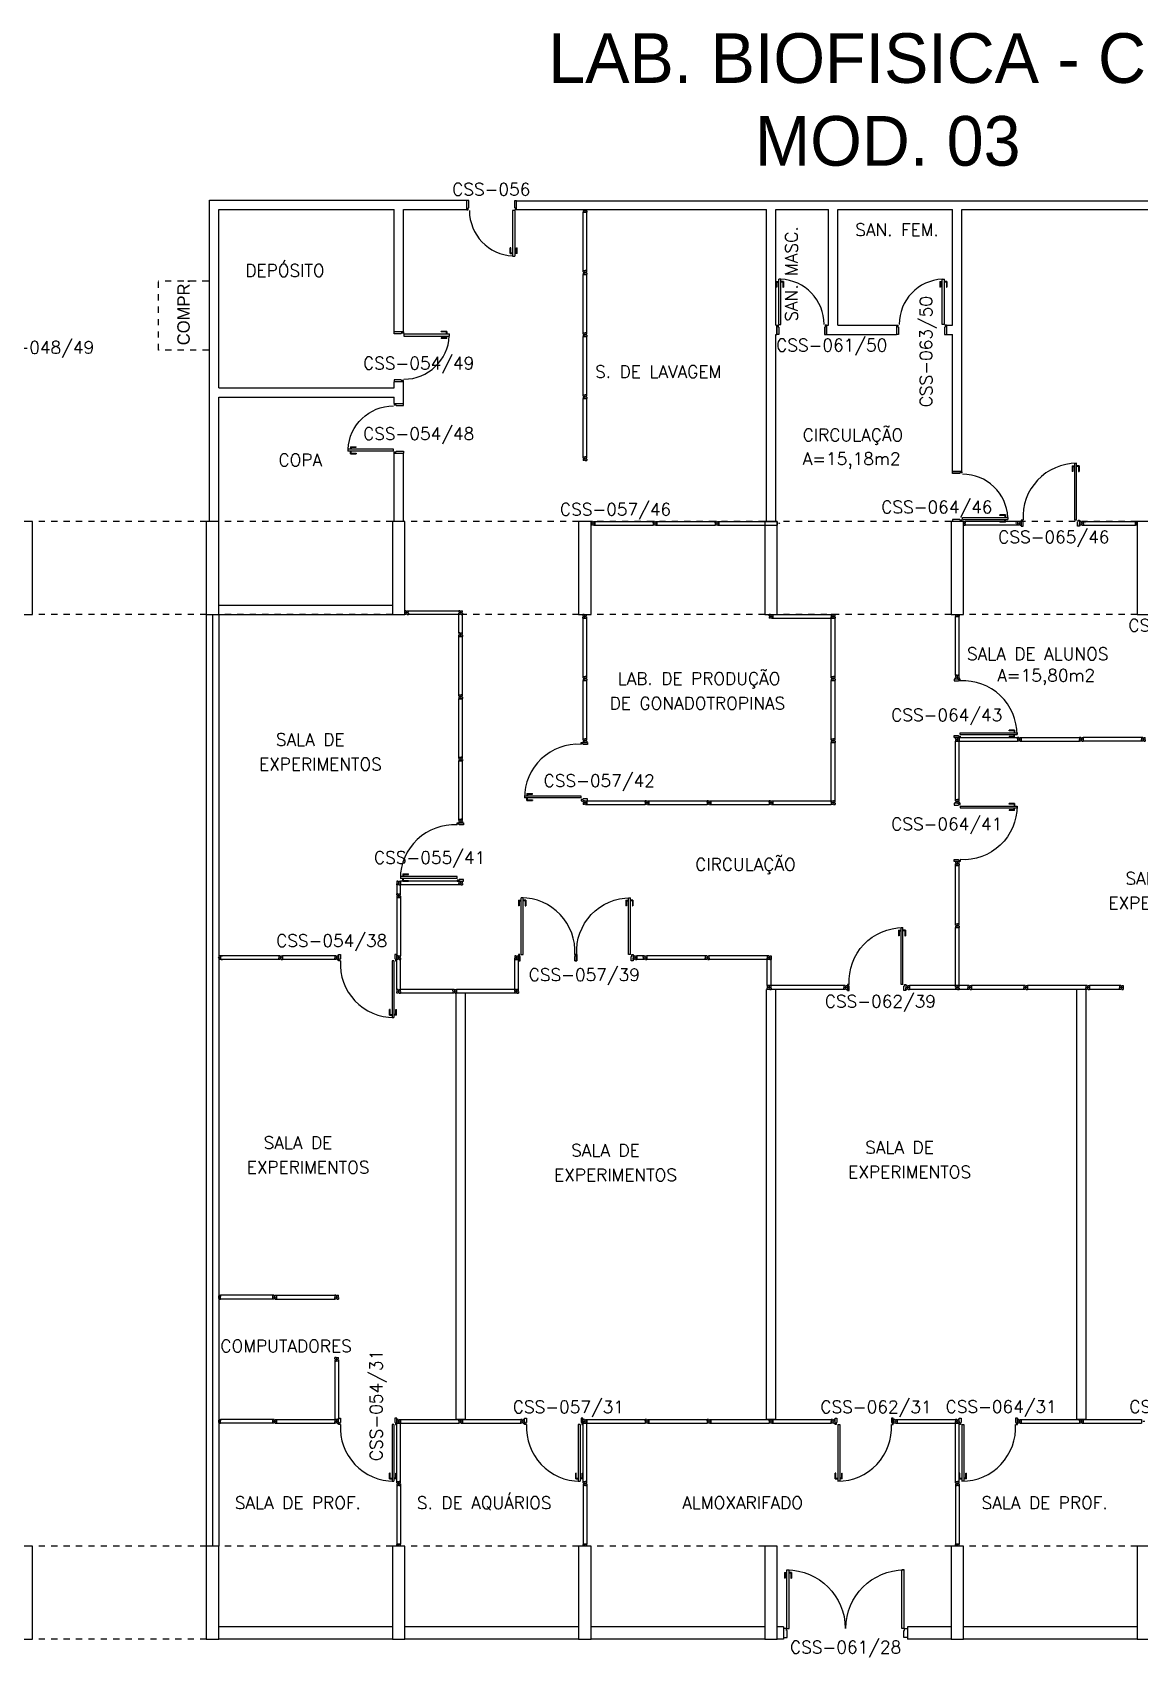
# Model space of a CAD drawing. Extents: x -248 to -11, y 347 to 447.
# Drawn here: x -186.07 to -168.23, y 388.77 to 414.95 of the extents above; entities that cross this region are included whole.
import ezdxf
from ezdxf.enums import TextEntityAlignment as Align

# ---------------------------------------------------------------- set-up
doc = ezdxf.new("R2010")
doc.units = 0
doc.header["$LTSCALE"] = 0.02
doc.header["$MEASUREMENT"] = 0
doc.linetypes.add('HIDDEN2', pattern=[0.1875, 0.125, -0.0625])
doc.layers.get('0').update_dxf_attribs({"linetype": 'CONTINUOUS'})
for name, color, linetype in [('ALV', 2, 'CONTINUOUS'), ('AREA', 2, 'CONTINUOUS'), ('DIV', 2, 'CONTINUOUS'), ('ESQ', 1, 'CONTINUOUS'), ('ESTR', 3, 'CONTINUOUS'), ('PROJ', 1, 'HIDDEN2'), ('TEXTO', 2, 'CONTINUOUS'), ('TEXTO-ENDEREÇO', 2, 'CONTINUOUS'), ('USO', 2, 'CONTINUOUS')]:
    doc.layers.add(name, color=color, linetype=linetype)
doc.styles.add('UNB-100', font='simplex.shx', dxfattribs={"height": 0.2})
doc.styles.add('UNB-100-1', font='simplex.shx', dxfattribs={"height": 0.2})

# ---------------------------------------------------------------- blocks, each defined once
blk = doc.blocks.new('PILAR-SSS')
for points in [[(0.003, -26.452), (0.003, -27.952), (0.203, -27.952), (0.203, -26.452)], [(0.003, -42.962), (0.003, -44.462), (0.203, -44.462), (0.203, -42.962)]]:
    blk.add_lwpolyline(points, close=True)
blk = doc.blocks.new('DIVMT-SSS')
for p, q in [((-0.03, 0.008), (-0.03, 0.03)), ((-0.006, 0.03), (-0.03, 0.03)), ((-0.03, 0.008), (-0.02, 0.008)), ((-0.02, -0.008), (-0.02, 0.008)), ((-0.006, 0.02), (-0.006, 0.03)), ((0.006, 0.02), (-0.006, 0.02)), ((-0.005, 0), (0.005, 0)), ((0.005, 0), (-0.005, 0)), ((0, 0.005), (0, -0.005)), ((0, -0.005), (0, 0.005)), ((0.006, 0.03), (0.03, 0.03)), ((0.006, 0.02), (0.006, 0.03)), ((0.03, 0.008), (0.02, 0.008)), ((0.02, -0.008), (0.02, 0.008)), ((0.03, 0.008), (0.03, 0.03)), ((-0.03, -0.008), (-0.03, -0.03)), ((-0.03, -0.008), (-0.02, -0.008)), ((-0.03, -0.03), (-0.03, -0.97)), ((-0.03, -0.03), (-0.009, -0.03)), ((0.03, -0.03), (-0.03, -0.03)), ((-0.03, -0.03), (-0.006, -0.03)), ((-0.009, -0.03), (-0.027, -0.03)), ((-0.006, -0.02), (-0.006, -0.03)), ((-0.006, -0.02), (0.006, -0.02)), ((-0.006, -0.02), (-0.006, -0.03)), ((0.006, -0.02), (-0.006, -0.02)), ((0.005, -0.03), (-0.005, -0.03)), ((0.006, -0.02), (0.006, -0.03)), ((0.006, -0.02), (0.006, -0.03)), ((0.03, -0.03), (0.006, -0.03)), ((0.03, -0.008), (0.02, -0.008)), ((0.03, -0.008), (0.03, -0.03)), ((0.03, -0.03), (0.03, -0.97)), ((0.03, -0.97), (-0.03, -0.97)), ((-0.006, -0.98), (-0.006, -0.97)), ((-0.006, -0.98), (0.006, -0.98)), ((0.006, -1.001), (-0.006, -1.001)), ((0.005, -0.97), (-0.005, -0.97)), ((0, -0.994), (0, -1.007)), ((0, -1.02), (0, -1.021)), ((0.006, -0.98), (0.006, -0.97))]:
    blk.add_line(p, q)
blk = doc.blocks.new('PDV2E-SSS')
at = {"layer": 'DIV'}
for p, q in [((0.034, 0.925), (0.034, 0.835)), ((0.034, 0.925), (0.074, 0.925)), ((0.044, 0.835), (0.034, 0.835)), ((0.044, 0.915), (0.044, 0.835)), ((0.044, 0.915), (0.074, 0.915)), ((0.076, 0.05), (0.076, 0.965)), ((0.106, 0.965), (0.076, 0.965)), ((0.106, 0.05), (0.106, 0.965)), ((0.148, 0.925), (0.108, 0.925)), ((0.138, 0.915), (0.108, 0.915)), ((0.138, 0.915), (0.138, 0.835)), ((0.138, 0.835), (0.148, 0.835)), ((0.148, 0.925), (0.148, 0.835)), ((0.031, 0.05), (0.031, -0.05)), ((0.051, 0.05), (0.031, 0.05)), ((0.051, 0.02), (0.051, 0.05)), ((0.051, 0.02), (0.061, 0.02)), ((0.061, -0.05), (0.061, 0.02)), ((0.076, 0.05), (0.106, 0.05)), ((0.95, 0.02), (0.94, 0.02)), ((0.94, -0.05), (0.94, 0.02)), ((0.95, 0.02), (0.95, 0.05)), ((0.95, 0.05), (0.97, 0.05)), ((0.97, 0.05), (0.97, 0.035)), ((0.97, 0.035), (0.97, -0.035)), ((0.031, -0.05), (0.061, -0.05)), ((0.97, -0.05), (0.94, -0.05)), ((0.97, -0.035), (0.97, -0.05))]:
    blk.add_line(p, q, dxfattribs=at)
at = {"layer": 'DIV', "color": 1}
blk.add_arc((0.076, 0.1), 0.865, 356.6786, 90, dxfattribs=at)
blk = doc.blocks.new('MTT-SSS')
for p, q in [((-0.008, 0.03), (-0.03, 0.03)), ((-0.03, 0.03), (-0.03, 0.006)), ((-0.0185, 0.006), (-0.03, 0.006)), ((-0.0185, -0.006), (-0.0185, 0.006)), ((-0.008, 0.03), (-0.008, 0.02)), ((-0.008, 0.02), (0.008, 0.02)), ((-0.0051, 0), (0.0051, 0)), ((0, -0.0051), (0, 0.0051)), ((0.008, 0.03), (0.03, 0.03)), ((0.008, 0.03), (0.008, 0.02)), ((0.0205, -0.006), (0.0205, 0.006)), ((0.0205, 0.006), (0.03, 0.006)), ((0.03, 0.006), (0.03, 0.03)), ((-0.03, -0.03), (-0.03, -0.006)), ((-0.0185, -0.006), (-0.03, -0.006)), ((-0.008, -0.03), (-0.03, -0.03)), ((-0.008, -0.02), (0.008, -0.02)), ((-0.008, -0.03), (-0.008, -0.02)), ((0.008, -0.03), (0.008, -0.02)), ((0.008, -0.03), (0.03, -0.03)), ((0.0205, -0.006), (0.03, -0.006)), ((0.03, -0.006), (0.03, -0.03))]:
    blk.add_line(p, q)
blk = doc.blocks.new('MTINI-SSS')
for p, q in [((-0.03, 0.008), (-0.03, 0.028)), ((-0.03, 0.028), (-0.008, 0.028)), ((-0.03, 0.008), (-0.02, 0.008)), ((-0.02, 0), (-0.02, 0.008)), ((-0.001, 0), (-0.02, 0)), ((-0.008, 0.019), (-0.008, 0.028)), ((0.008, 0.019), (-0.008, 0.019)), ((0.005, 0), (-0.005, 0)), ((0.02, 0), (-0.001, 0)), ((0, -0.005), (0, 0.005)), ((0.008, 0.019), (0.008, 0.028)), ((0.03, 0.028), (0.008, 0.028)), ((0.03, 0.008), (0.02, 0.008)), ((0.02, 0), (0.02, 0.008)), ((0.03, 0.008), (0.03, 0.028))]:
    blk.add_line(p, q)
blk = doc.blocks.new('DIVINI-SSS')
for p, q in [((-0.02, 0), (-0.02, -0.008)), ((-0.02, 0), (0.001, 0)), ((-0.005, 0), (0.005, 0)), ((0, 0.005), (0, -0.005)), ((0.001, 0), (0.02, 0)), ((-0.03, -0.008), (-0.02, -0.008)), ((-0.03, -0.008), (-0.03, -0.028)), ((-0.03, -0.028), (-0.008, -0.028)), ((-0.03, -0.03), (0.03, -0.03)), ((-0.03, -0.975), (-0.03, -0.03)), ((-0.009, -0.03), (-0.027, -0.03)), ((-0.008, -0.019), (0.008, -0.019)), ((-0.008, -0.019), (-0.008, -0.028)), ((-0.006, -0.021), (-0.006, -0.03)), ((0.006, -0.021), (-0.006, -0.021)), ((-0.006, -0.023), (-0.006, -0.027)), ((-0.004, -0.021), (0.004, -0.021)), ((0.006, -0.021), (0.006, -0.03)), ((0.006, -0.023), (0.006, -0.027)), ((0.008, -0.019), (0.008, -0.028)), ((0.03, -0.028), (0.008, -0.028)), ((0.009, -0.03), (0.027, -0.03)), ((0.02, 0), (0.02, -0.008)), ((0.03, -0.008), (0.02, -0.008)), ((0.03, -0.008), (0.03, -0.028)), ((0.03, -0.975), (0.03, -0.03)), ((-0.03, -0.975), (0.03, -0.975)), ((-0.009, -0.975), (-0.027, -0.975)), ((-0.006, -0.985), (-0.006, -0.975)), ((0.006, -0.985), (-0.006, -0.985)), ((0.006, -1.01), (-0.006, -1.01)), ((0, -0.985), (0, -0.988)), ((0, -1.003), (0, -1.018)), ((0.006, -0.985), (0.006, -0.975)), ((0.03, -0.975), (0.009, -0.975)), ((0.009, -0.975), (0.027, -0.975))]:
    blk.add_line(p, q)
blk = doc.blocks.new('PTDP-SSS')
for p, q in [((0.055, 1.015), (0.09, 1.015)), ((0.055, 0.075), (0.055, 1.015)), ((0.09, 0.075), (0.09, 1.015)), ((1.91, 0.075), (1.91, 1.015)), ((1.945, 1.015), (1.91, 1.015)), ((1.945, 0.075), (1.945, 1.015)), ((0.05, 0.075), (0, 0.075)), ((0, 0.075), (0, -0.075)), ((0.05, 0.04), (0.05, 0.075)), ((0.06, 0.04), (0.05, 0.04)), ((0.055, 0.075), (0.09, 0.075)), ((0.06, -0.075), (0.06, 0.04)), ((1.945, 0.075), (1.91, 0.075)), ((1.94, -0.075), (1.94, 0.04)), ((1.94, 0.04), (1.95, 0.04)), ((1.95, 0.04), (1.95, 0.075)), ((1.95, 0.075), (2, 0.075)), ((2, 0.075), (2, -0.075)), ((0, -0.075), (0.06, -0.075)), ((2, -0.075), (1.94, -0.075))]:
    blk.add_line(p, q)
for centre, start, end in [((0.055, 0.075), 0, 90), ((1.945, 0.075), 90, 180)]:
    blk.add_arc(centre, 0.94, start, end)
blk = doc.blocks.new('PDV2D-SSS')
for p, q in [((-0.148, 0.925), (-0.108, 0.925)), ((-0.148, 0.925), (-0.148, 0.835)), ((-0.138, 0.835), (-0.148, 0.835)), ((-0.138, 0.915), (-0.108, 0.915)), ((-0.138, 0.915), (-0.138, 0.835)), ((-0.106, 0.965), (-0.076, 0.965)), ((-0.106, 0.05), (-0.106, 0.965)), ((-0.076, 0.05), (-0.076, 0.965)), ((-0.034, 0.925), (-0.074, 0.925)), ((-0.044, 0.915), (-0.074, 0.915)), ((-0.044, 0.915), (-0.044, 0.835)), ((-0.044, 0.835), (-0.034, 0.835)), ((-0.034, 0.925), (-0.034, 0.835)), ((-0.95, 0.05), (-0.97, 0.05)), ((-0.97, 0.05), (-0.97, 0.035)), ((-0.97, 0.035), (-0.97, -0.035)), ((-0.95, 0.02), (-0.95, 0.05)), ((-0.95, 0.02), (-0.94, 0.02)), ((-0.94, -0.05), (-0.94, 0.02)), ((-0.076, 0.05), (-0.106, 0.05)), ((-0.051, 0.02), (-0.061, 0.02)), ((-0.061, -0.05), (-0.061, 0.02)), ((-0.051, 0.05), (-0.031, 0.05)), ((-0.051, 0.02), (-0.051, 0.05)), ((-0.031, 0.05), (-0.031, -0.05)), ((-0.97, -0.035), (-0.97, -0.05)), ((-0.97, -0.05), (-0.94, -0.05)), ((-0.031, -0.05), (-0.061, -0.05))]:
    blk.add_line(p, q)
at = {"color": 1}
blk.add_arc((-0.076, 0.1), 0.865, 90, 183.3214, dxfattribs=at)
blk = doc.blocks.new('DIV-SSS')
for p, q in [((-0.005, 0), (0.005, 0)), ((0, 0.005), (0, -0.005)), ((-0.03, -0.03), (-0.03, -0.97)), ((0.03, -0.03), (-0.03, -0.03)), ((-0.03, -0.03), (-0.009, -0.03)), ((-0.009, -0.03), (-0.027, -0.03)), ((-0.006, -0.02), (0.006, -0.02)), ((-0.006, -0.02), (-0.006, -0.03)), ((-0.005, -0.022), (0.005, -0.022)), ((-0.005, -0.022), (-0.005, -0.029)), ((0.005, -0.029), (-0.005, -0.029)), ((0.005, -0.03), (-0.005, -0.03)), ((0.005, -0.022), (0.005, -0.029)), ((0.006, -0.02), (0.006, -0.03)), ((0.03, -0.03), (0.03, -0.97)), ((0.03, -0.97), (-0.03, -0.97)), ((0.007, -0.999), (-0.007, -0.999)), ((-0.006, -0.98), (-0.006, -0.97)), ((-0.006, -0.98), (0.006, -0.98)), ((0.005, -0.97), (-0.005, -0.97)), ((0, -0.991), (0, -1.006)), ((0.006, -0.98), (0.006, -0.97))]:
    blk.add_line(p, q)
blk = doc.blocks.new('PE80-SSS')
for p, q in [((0.075, 0), (-0.075, 0)), ((-0.075, -0.03), (-0.075, 0)), ((0.075, 0), (0.075, -0.02)), ((0.777, 0.01), (0.687, 0.01)), ((0.687, 0), (0.687, 0.01)), ((0.777, 0.01), (0.777, -0.03)), ((0.04, -0.03), (-0.075, -0.03)), ((0.075, -0.02), (0.04, -0.02)), ((0.04, -0.03), (0.04, -0.02)), ((0.085, -0.03), (0.817, -0.03)), ((0.085, -0.03), (0.085, -0.065)), ((0.085, -0.065), (0.817, -0.065)), ((0.767, 0), (0.687, 0)), ((0.767, -0.095), (0.687, -0.095)), ((0.687, -0.095), (0.687, -0.105)), ((0.777, -0.105), (0.687, -0.105)), ((0.767, 0), (0.767, -0.03)), ((0.767, -0.095), (0.767, -0.065)), ((0.777, -0.105), (0.777, -0.065)), ((0.817, -0.065), (0.817, -0.03)), ((0.04, -0.771), (-0.075, -0.771)), ((-0.075, -0.771), (-0.075, -0.801)), ((0.04, -0.771), (0.04, -0.781)), ((0.075, -0.781), (0.04, -0.781)), ((0.075, -0.801), (0.075, -0.781)), ((0.075, -0.801), (-0.075, -0.801)), ((0.075, -0.802), (-0.075, -0.802))]:
    blk.add_line(p, q)
blk.add_arc((0.085, -0.03), 0.731, 270, 357.3429)
blk = doc.blocks.new('PD80-SSS')
at = {"color": 1}
for p, q in [((-0.777, 0.01), (-0.777, -0.03)), ((-0.777, 0.01), (-0.687, 0.01)), ((-0.687, 0), (-0.687, 0.01)), ((-0.777, -0.105), (-0.777, -0.065)), ((-0.777, -0.105), (-0.687, -0.105)), ((-0.767, 0), (-0.767, -0.03)), ((-0.767, 0), (-0.687, 0)), ((-0.767, -0.095), (-0.767, -0.065)), ((-0.767, -0.095), (-0.687, -0.095)), ((-0.687, -0.095), (-0.687, -0.105))]:
    blk.add_line(p, q, dxfattribs=at)
at = {"color": 2}
for p, q in [((-0.075, 0), (0.075, 0)), ((0.075, -0.03), (0.075, 0)), ((-0.817, -0.065), (-0.817, -0.03)), ((-0.085, -0.03), (-0.817, -0.03)), ((-0.085, -0.065), (-0.817, -0.065)), ((-0.085, -0.03), (-0.085, -0.065)), ((-0.075, 0), (-0.075, -0.02)), ((-0.075, -0.02), (-0.04, -0.02)), ((-0.04, -0.03), (-0.04, -0.02)), ((-0.04, -0.03), (0.075, -0.03)), ((-0.075, -0.781), (-0.04, -0.781)), ((-0.075, -0.801), (-0.075, -0.781)), ((-0.04, -0.771), (0.075, -0.771)), ((-0.04, -0.771), (-0.04, -0.781)), ((0.075, -0.771), (0.075, -0.801)), ((-0.075, -0.801), (0.075, -0.801)), ((-0.075, -0.802), (0.075, -0.802))]:
    blk.add_line(p, q, dxfattribs=at)
at = {"color": 1}
blk.add_arc((-0.085, -0.03), 0.731, 182.6571, 270, dxfattribs=at)
blk = doc.blocks.new('MTT')
for p, q in [((-0.008, 0.03), (-0.03, 0.03)), ((-0.03, 0.03), (-0.03, 0.006)), ((-0.0185, 0.006), (-0.03, 0.006)), ((-0.0185, -0.006), (-0.0185, 0.006)), ((-0.008, 0.03), (-0.008, 0.02)), ((-0.008, 0.02), (0.008, 0.02)), ((-0.0051, 0), (0.0051, 0)), ((0, -0.0051), (0, 0.0051)), ((0.008, 0.03), (0.03, 0.03)), ((0.008, 0.03), (0.008, 0.02)), ((0.0205, -0.006), (0.0205, 0.006)), ((0.0205, 0.006), (0.03, 0.006)), ((0.03, 0.006), (0.03, 0.03)), ((-0.03, -0.03), (-0.03, -0.006)), ((-0.0185, -0.006), (-0.03, -0.006)), ((-0.008, -0.03), (-0.03, -0.03)), ((-0.008, -0.02), (0.008, -0.02)), ((-0.008, -0.03), (-0.008, -0.02)), ((0.008, -0.03), (0.008, -0.02)), ((0.008, -0.03), (0.03, -0.03)), ((0.0205, -0.006), (0.03, -0.006)), ((0.03, -0.006), (0.03, -0.03))]:
    blk.add_line(p, q)

msp = doc.modelspace()

# ---------------------------------------------------------------- linework, layer by layer
at = {"layer": 'ALV'}
for p, q in [((-183.216, 407.077), (-183.216, 412.251)), ((-183.216, 412.251), (-179.066, 412.251)), ((-179.066, 412.101), (-179.066, 412.251)), ((-178.265, 412.24), (-163.168, 412.24)), ((-178.265, 412.101), (-178.265, 412.24)), ((-183.066, 409.227), (-183.066, 412.101)), ((-183.066, 412.101), (-180.241, 412.101)), ((-180.241, 410.129), (-180.241, 412.102)), ((-180.091, 410.129), (-180.091, 412.102)), ((-180.091, 412.101), (-179.066, 412.101)), ((-178.265, 412.101), (-174.241, 412.101)), ((-174.241, 407.077), (-174.241, 412.101)), ((-174.091, 412.101), (-173.241, 412.101)), ((-174.091, 410.24), (-174.091, 412.101)), ((-173.241, 410.24), (-173.241, 412.101)), ((-173.091, 412.101), (-171.241, 412.101)), ((-173.091, 410.24), (-173.091, 412.101)), ((-171.241, 410.24), (-171.241, 412.101)), ((-171.091, 412.101), (-163.168, 412.101)), ((-171.091, 407.883), (-171.091, 412.101)), ((-180.091, 410.129), (-180.241, 410.129)), ((-174.091, 410.24), (-174.073, 410.24)), ((-174.091, 407.077), (-174.091, 410.09)), ((-174.091, 410.09), (-174.073, 410.09)), ((-174.073, 410.09), (-174.073, 410.24)), ((-173.272, 410.24), (-173.241, 410.24)), ((-173.272, 410.09), (-173.272, 410.24)), ((-173.272, 410.09), (-172.143, 410.09)), ((-173.091, 410.24), (-172.143, 410.24)), ((-172.143, 410.24), (-172.143, 410.09)), ((-171.341, 410.24), (-171.241, 410.24)), ((-171.341, 410.24), (-171.341, 410.09)), ((-171.341, 410.09), (-171.241, 410.09)), ((-171.241, 407.883), (-171.241, 410.09)), ((-183.066, 409.227), (-180.241, 409.227)), ((-180.091, 409.327), (-180.241, 409.327)), ((-180.241, 409.227), (-180.241, 409.327)), ((-180.091, 408.977), (-180.091, 409.327)), ((-183.066, 409.077), (-180.241, 409.077)), ((-183.066, 407.077), (-183.066, 409.077)), ((-180.241, 408.977), (-180.241, 409.077)), ((-180.241, 408.977), (-180.091, 408.977)), ((-180.241, 407.077), (-180.241, 408.176)), ((-180.241, 408.176), (-180.091, 408.176)), ((-180.091, 407.077), (-180.091, 408.176)), ((-183.066, 405.727), (-180.266, 405.727)), ((-183.066, 405.577), (-180.266, 405.577)), ((-174.421, 400.017), (-174.571, 400.017)), ((-179.241, 392.608), (-179.241, 399.477)), ((-179.091, 392.608), (-179.091, 399.477)), ((-174.241, 392.608), (-174.241, 399.537)), ((-174.091, 392.608), (-174.091, 399.537)), ((-169.241, 392.608), (-169.241, 399.537)), ((-169.091, 392.608), (-169.091, 399.537)), ((-179.091, 392.608), (-179.241, 392.608)), ((-174.091, 392.608), (-174.241, 392.608)), ((-169.091, 392.608), (-169.241, 392.608)), ((-180.266, 389.267), (-183.066, 389.267)), ((-180.266, 389.067), (-183.066, 389.067)), ((-177.266, 389.267), (-180.066, 389.267)), ((-177.266, 389.067), (-180.066, 389.067)), ((-174.266, 389.267), (-177.066, 389.267)), ((-174.266, 389.067), (-177.066, 389.067)), ((-173.966, 389.267), (-174.066, 389.267)), ((-173.966, 389.067), (-174.066, 389.067)), ((-173.966, 389.267), (-173.966, 389.067)), ((-171.966, 389.267), (-171.966, 389.067)), ((-171.266, 389.267), (-171.966, 389.267)), ((-171.266, 389.067), (-171.966, 389.067)), ((-168.266, 389.267), (-171.066, 389.267)), ((-168.266, 389.067), (-171.066, 389.067))]:
    msp.add_line(p, q, dxfattribs=at)
at = {"layer": 'DIV'}
for p, q in [((-174.841, 407.078), (-174.296, 407.077)), ((-171.072, 407.047), (-171.061, 407.047)), ((-171.066, 407.048), (-171.066, 407.067)), ((-171.066, 407.067), (-171.058, 407.067)), ((-171.066, 407.042), (-171.066, 407.053)), ((-171.066, 407.027), (-171.066, 407.048)), ((-171.066, 407.027), (-171.058, 407.027)), ((-171.058, 407.077), (-171.038, 407.077)), ((-171.058, 407.077), (-171.058, 407.067)), ((-171.058, 407.017), (-171.058, 407.027)), ((-171.058, 407.017), (-171.038, 407.017)), ((-171.048, 407.055), (-171.038, 407.055)), ((-171.048, 407.039), (-171.048, 407.055)), ((-171.048, 407.039), (-171.038, 407.039)), ((-171.046, 407.053), (-171.036, 407.053)), ((-171.046, 407.053), (-171.046, 407.041)), ((-171.046, 407.043), (-171.046, 407.051)), ((-171.046, 407.041), (-171.036, 407.041)), ((-171.044, 407.053), (-171.039, 407.053)), ((-171.044, 407.041), (-171.039, 407.041)), ((-171.038, 407.077), (-171.038, 407.055)), ((-171.038, 407.017), (-171.038, 407.039)), ((-170.201, 407.078), (-171.036, 407.077)), ((-171.036, 407.017), (-171.036, 407.077)), ((-171.036, 407.056), (-171.036, 407.074)), ((-171.036, 407.038), (-171.036, 407.02)), ((-170.201, 407.018), (-171.036, 407.017)), ((-170.226, 407.052), (-170.223, 407.052)), ((-170.201, 407.078), (-170.201, 407.057)), ((-170.201, 407.018), (-170.201, 407.078)), ((-170.201, 407.057), (-170.201, 407.075)), ((-170.192, 407.054), (-170.201, 407.054)), ((-170.192, 407.042), (-170.201, 407.042)), ((-170.201, 407.039), (-170.201, 407.021)), ((-170.174, 407.078), (-170.196, 407.078)), ((-170.196, 407.054), (-170.196, 407.078)), ((-170.187, 407.054), (-170.196, 407.054)), ((-170.187, 407.042), (-170.196, 407.042)), ((-170.196, 407.042), (-170.196, 407.018)), ((-170.174, 407.018), (-170.196, 407.018)), ((-170.192, 407.054), (-170.192, 407.042)), ((-170.192, 407.048), (-170.189, 407.048)), ((-170.187, 407.054), (-170.187, 407.042)), ((-170.174, 407.078), (-170.174, 407.068)), ((-170.158, 407.068), (-170.174, 407.068)), ((-170.174, 407.048), (-170.159, 407.048)), ((-170.158, 407.028), (-170.174, 407.028)), ((-170.174, 407.018), (-170.174, 407.028)), ((-170.161, 407.048), (-170.172, 407.048)), ((-170.172, 407.048), (-170.161, 407.048)), ((-170.166, 407.054), (-170.166, 407.042)), ((-170.166, 407.053), (-170.166, 407.043)), ((-170.166, 407.043), (-170.166, 407.053)), ((-170.158, 407.078), (-170.158, 407.068)), ((-170.158, 407.078), (-170.136, 407.078)), ((-170.158, 407.018), (-170.158, 407.028)), ((-170.158, 407.018), (-170.136, 407.018)), ((-170.146, 407.054), (-170.146, 407.042)), ((-170.146, 407.054), (-170.136, 407.054)), ((-170.146, 407.042), (-170.146, 407.054)), ((-170.146, 407.054), (-170.136, 407.054)), ((-170.146, 407.042), (-170.136, 407.042)), ((-170.146, 407.042), (-170.136, 407.042)), ((-170.136, 407.078), (-170.136, 407.054)), ((-170.136, 407.078), (-170.136, 407.018)), ((-170.136, 407.053), (-170.136, 407.043)), ((-170.136, 407.018), (-170.136, 407.042)), ((-170.136, 407.039), (-170.136, 407.021)), ((-170.136, 407.018), (-170.136, 407.039)), ((-169.147, 407.048), (-169.146, 407.048)), ((-169.141, 407.048), (-169.144, 407.048)), ((-169.141, 407.054), (-169.131, 407.054)), ((-169.141, 407.054), (-169.141, 407.042)), ((-169.141, 407.042), (-169.131, 407.042)), ((-169.131, 407.018), (-169.131, 407.078)), ((-169.131, 407.078), (-168.296, 407.077)), ((-169.131, 407.078), (-169.131, 407.057)), ((-169.131, 407.057), (-169.131, 407.075)), ((-169.131, 407.039), (-169.131, 407.021)), ((-169.131, 407.018), (-168.296, 407.017)), ((-169.107, 407.052), (-169.11, 407.052)), ((-168.296, 407.017), (-168.296, 407.077)), ((-168.296, 407.056), (-168.296, 407.074)), ((-168.287, 407.053), (-168.296, 407.053)), ((-168.287, 407.041), (-168.296, 407.041)), ((-168.296, 407.038), (-168.296, 407.02)), ((-168.294, 407.077), (-168.294, 407.055)), ((-168.274, 407.077), (-168.294, 407.077)), ((-168.285, 407.055), (-168.294, 407.055)), ((-168.294, 407.017), (-168.294, 407.039)), ((-168.285, 407.039), (-168.294, 407.039)), ((-168.274, 407.017), (-168.294, 407.017)), ((-168.289, 407.053), (-168.293, 407.053)), ((-168.289, 407.041), (-168.293, 407.041)), ((-168.287, 407.053), (-168.287, 407.041)), ((-168.287, 407.043), (-168.287, 407.051)), ((-168.285, 407.039), (-168.285, 407.055)), ((-168.274, 407.077), (-168.274, 407.067)), ((-168.266, 407.067), (-168.274, 407.067)), ((-168.266, 407.027), (-168.274, 407.027)), ((-168.274, 407.017), (-168.274, 407.027)), ((-168.261, 407.047), (-168.272, 407.047)), ((-168.266, 407.048), (-168.266, 407.067)), ((-168.266, 407.042), (-168.266, 407.053)), ((-168.266, 407.027), (-168.266, 407.048)), ((-180.006, 405.637), (-179.196, 405.637)), ((-179.196, 405.577), (-180.006, 405.577)), ((-179.196, 405.281), (-179.196, 405.577)), ((-179.136, 405.281), (-179.136, 405.577)), ((-180.197, 401.219), (-180.196, 401.078)), ((-180.136, 401.078), (-180.136, 401.219)), ((-183.044, 400.077), (-183.066, 400.077)), ((-183.066, 400.077), (-183.066, 400.017)), ((-183.044, 400.077), (-183.044, 400.067)), ((-183.036, 400.067), (-183.044, 400.067)), ((-183.028, 400.077), (-183.006, 400.077)), ((-182.037, 400.077), (-182.037, 400.017)), ((-181.197, 400.077), (-182.037, 400.077)), ((-181.197, 400.077), (-181.197, 400.017)), ((-181.137, 400.077), (-181.137, 400.017)), ((-178.296, 400.077), (-178.296, 400.053)), ((-178.274, 400.077), (-178.296, 400.077)), ((-178.296, 400.077), (-178.296, 400.017)), ((-178.274, 400.077), (-178.274, 400.067)), ((-178.274, 400.067), (-178.258, 400.067)), ((-178.266, 400.067), (-178.266, 400.068)), ((-178.258, 400.077), (-178.258, 400.067)), ((-178.258, 400.077), (-178.236, 400.077)), ((-178.237, 400.077), (-178.237, 400.017)), ((-178.236, 400.053), (-178.236, 400.077)), ((-176.388, 400.077), (-176.388, 400.017)), ((-176.328, 400.077), (-176.328, 400.017)), ((-176.328, 400.077), (-176.328, 400.017)), ((-176.225, 400.077), (-176.328, 400.077)), ((-174.166, 400.077), (-174.166, 400.017)), ((-183.044, 400.017), (-183.066, 400.017)), ((-183.044, 400.017), (-183.044, 400.027)), ((-183.036, 400.027), (-183.044, 400.027)), ((-183.028, 400.017), (-183.006, 400.017)), ((-181.197, 400.017), (-182.037, 400.017)), ((-180.196, 399.537), (-180.196, 400.017)), ((-180.136, 399.537), (-180.136, 400.017)), ((-178.287, 400.053), (-178.296, 400.053)), ((-178.287, 400.053), (-178.296, 400.053)), ((-178.296, 400.052), (-178.296, 400.042)), ((-178.287, 400.041), (-178.296, 400.041)), ((-178.296, 400.017), (-178.296, 400.041)), ((-178.287, 400.041), (-178.296, 400.041)), ((-178.296, 400.038), (-178.296, 400.02)), ((-178.296, 400.017), (-178.296, 400.038)), ((-178.296, 399.537), (-178.296, 400.017)), ((-178.296, 400.017), (-178.236, 400.017)), ((-178.274, 400.017), (-178.296, 400.017)), ((-178.287, 400.053), (-178.287, 400.041)), ((-178.287, 400.041), (-178.287, 400.053)), ((-178.274, 400.017), (-178.274, 400.027)), ((-178.274, 400.027), (-178.258, 400.027)), ((-178.273, 400.048), (-178.26, 400.048)), ((-178.258, 400.047), (-178.273, 400.047)), ((-178.272, 400.027), (-178.272, 400.017)), ((-178.26, 400.027), (-178.272, 400.027)), ((-178.271, 400.047), (-178.261, 400.047)), ((-178.261, 400.047), (-178.271, 400.047)), ((-178.271, 400.017), (-178.261, 400.017)), ((-178.266, 400.041), (-178.266, 400.055)), ((-178.266, 400.055), (-178.266, 400.041)), ((-178.266, 400.053), (-178.266, 400.042)), ((-178.266, 400.042), (-178.266, 400.053)), ((-178.26, 400.027), (-178.26, 400.017)), ((-178.258, 400.017), (-178.258, 400.027)), ((-178.258, 400.017), (-178.236, 400.017)), ((-178.246, 400.053), (-178.246, 400.041)), ((-178.246, 400.053), (-178.236, 400.053)), ((-178.246, 400.041), (-178.246, 400.053)), ((-178.246, 400.053), (-178.237, 400.053)), ((-178.246, 400.041), (-178.236, 400.041)), ((-178.246, 400.041), (-178.237, 400.041)), ((-178.237, 400.052), (-178.237, 400.042)), ((-178.236, 400.041), (-178.236, 400.017)), ((-178.236, 399.537), (-178.236, 400.017)), ((-176.378, 400.053), (-176.388, 400.053)), ((-176.378, 400.041), (-176.388, 400.041)), ((-176.388, 400.017), (-176.388, 400.038)), ((-176.388, 400.038), (-176.388, 400.02)), ((-176.377, 400.047), (-176.379, 400.047)), ((-176.351, 400.047), (-176.365, 400.047)), ((-176.353, 400.047), (-176.363, 400.047)), ((-176.358, 400.054), (-176.358, 400.041)), ((-176.358, 400.042), (-176.358, 400.053)), ((-176.337, 400.041), (-176.337, 400.053)), ((-176.337, 400.053), (-176.328, 400.053)), ((-176.337, 400.041), (-176.328, 400.041)), ((-176.328, 400.052), (-176.328, 400.042)), ((-176.225, 400.017), (-176.328, 400.017)), ((-174.226, 399.597), (-174.226, 400.018)), ((-174.166, 400.018), (-174.226, 400.018)), ((-174.189, 400.047), (-174.202, 400.047)), ((-174.202, 400.028), (-174.202, 400.018)), ((-174.202, 400.028), (-174.19, 400.028)), ((-174.191, 400.018), (-174.201, 400.018)), ((-174.196, 400.039), (-174.196, 400.054)), ((-174.19, 400.028), (-174.19, 400.018)), ((-174.175, 400.053), (-174.166, 400.053)), ((-174.175, 400.041), (-174.175, 400.053)), ((-174.175, 400.041), (-174.166, 400.041)), ((-174.166, 400.052), (-174.166, 400.042)), ((-174.166, 399.597), (-174.166, 400.018)), ((-174.166, 399.597), (-174.226, 399.597)), ((-174.226, 399.597), (-174.205, 399.597)), ((-174.205, 399.597), (-174.223, 399.597)), ((-172.995, 399.597), (-174.166, 399.597)), ((-172.995, 399.597), (-172.995, 399.573)), ((-172.973, 399.597), (-172.995, 399.597)), ((-172.995, 399.597), (-172.995, 399.537)), ((-172.986, 399.573), (-172.995, 399.573)), ((-172.986, 399.573), (-172.995, 399.573)), ((-172.995, 399.572), (-172.995, 399.562)), ((-172.986, 399.561), (-172.995, 399.561)), ((-172.995, 399.537), (-172.995, 399.561)), ((-172.986, 399.561), (-172.995, 399.561)), ((-172.995, 399.558), (-172.995, 399.54)), ((-172.995, 399.537), (-172.995, 399.558)), ((-172.986, 399.573), (-172.986, 399.561)), ((-172.986, 399.561), (-172.986, 399.573)), ((-172.973, 399.597), (-172.973, 399.587)), ((-172.973, 399.587), (-172.957, 399.587)), ((-172.973, 399.537), (-172.973, 399.547)), ((-172.973, 399.547), (-172.957, 399.547)), ((-172.97, 399.567), (-172.96, 399.567)), ((-172.96, 399.567), (-172.97, 399.567)), ((-172.965, 399.572), (-172.965, 399.562)), ((-172.965, 399.562), (-172.965, 399.572)), ((-172.957, 399.597), (-172.957, 399.587)), ((-172.957, 399.597), (-172.935, 399.597)), ((-172.957, 399.537), (-172.957, 399.547)), ((-172.945, 399.573), (-172.945, 399.561)), ((-172.945, 399.573), (-172.935, 399.573)), ((-172.945, 399.561), (-172.935, 399.561)), ((-172.935, 399.573), (-172.935, 399.597)), ((-172.935, 399.561), (-172.935, 399.537)), ((-170.095, 399.597), (-170.936, 399.597)), ((-170.936, 399.597), (-170.936, 399.537)), ((-170.095, 399.597), (-170.095, 399.573)), ((-170.073, 399.597), (-170.095, 399.597)), ((-170.095, 399.597), (-170.095, 399.537)), ((-170.086, 399.573), (-170.095, 399.573)), ((-170.086, 399.573), (-170.095, 399.573)), ((-170.095, 399.572), (-170.095, 399.562)), ((-170.086, 399.561), (-170.095, 399.561)), ((-170.095, 399.537), (-170.095, 399.561)), ((-170.086, 399.561), (-170.095, 399.561)), ((-170.095, 399.558), (-170.095, 399.54)), ((-170.095, 399.537), (-170.095, 399.558)), ((-170.086, 399.573), (-170.086, 399.561)), ((-170.086, 399.561), (-170.086, 399.573)), ((-170.073, 399.597), (-170.073, 399.587)), ((-170.073, 399.587), (-170.057, 399.587)), ((-170.073, 399.537), (-170.073, 399.547)), ((-170.073, 399.547), (-170.057, 399.547)), ((-170.071, 399.567), (-170.06, 399.567)), ((-170.06, 399.567), (-170.071, 399.567)), ((-170.065, 399.572), (-170.065, 399.562)), ((-170.065, 399.562), (-170.065, 399.572)), ((-170.057, 399.597), (-170.057, 399.587)), ((-170.057, 399.597), (-170.035, 399.597)), ((-170.057, 399.537), (-170.057, 399.547)), ((-170.045, 399.573), (-170.045, 399.561)), ((-170.045, 399.573), (-170.035, 399.573)), ((-170.045, 399.561), (-170.035, 399.561)), ((-170.035, 399.573), (-170.035, 399.597)), ((-170.035, 399.561), (-170.035, 399.537)), ((-169.057, 399.567), (-169.072, 399.567)), ((-169.065, 399.574), (-169.065, 399.56)), ((-169.046, 399.573), (-169.036, 399.573)), ((-169.046, 399.561), (-169.046, 399.573)), ((-169.046, 399.561), (-169.036, 399.561)), ((-168.551, 399.597), (-169.036, 399.597)), ((-169.036, 399.597), (-169.036, 399.537)), ((-169.036, 399.572), (-169.036, 399.562)), ((-168.551, 399.597), (-168.551, 399.537)), ((-168.541, 399.573), (-168.551, 399.573)), ((-168.551, 399.572), (-168.551, 399.562)), ((-168.541, 399.561), (-168.551, 399.561)), ((-168.551, 399.558), (-168.551, 399.54)), ((-168.551, 399.537), (-168.551, 399.558)), ((-168.542, 399.572), (-168.55, 399.572)), ((-168.55, 399.572), (-168.55, 399.562)), ((-168.542, 399.562), (-168.55, 399.562)), ((-168.542, 399.562), (-168.542, 399.572)), ((-168.541, 399.561), (-168.541, 399.573)), ((-168.516, 399.567), (-168.526, 399.567)), ((-168.521, 399.562), (-168.521, 399.572)), ((-168.5, 399.573), (-168.491, 399.573)), ((-168.5, 399.561), (-168.5, 399.573)), ((-168.5, 399.561), (-168.491, 399.561)), ((-168.491, 399.597), (-168.491, 399.537)), ((-168.491, 399.572), (-168.491, 399.562)), ((-179.296, 399.537), (-180.136, 399.537)), ((-179.296, 399.477), (-180.136, 399.477)), ((-178.296, 399.537), (-178.272, 399.537)), ((-178.296, 399.515), (-178.296, 399.537)), ((-178.296, 399.537), (-178.236, 399.537)), ((-178.296, 399.515), (-178.286, 399.515)), ((-178.296, 399.499), (-178.286, 399.499)), ((-178.296, 399.499), (-178.296, 399.477)), ((-178.272, 399.477), (-178.296, 399.477)), ((-178.286, 399.515), (-178.286, 399.499)), ((-178.272, 399.528), (-178.272, 399.537)), ((-178.272, 399.528), (-178.272, 399.537)), ((-178.272, 399.528), (-178.26, 399.528)), ((-178.26, 399.528), (-178.272, 399.528)), ((-178.272, 399.487), (-178.26, 399.487)), ((-178.272, 399.487), (-178.272, 399.477)), ((-178.271, 399.537), (-178.261, 399.537)), ((-178.271, 399.507), (-178.261, 399.507)), ((-178.261, 399.507), (-178.271, 399.507)), ((-178.266, 399.513), (-178.266, 399.502)), ((-178.266, 399.502), (-178.266, 399.513)), ((-178.26, 399.528), (-178.26, 399.537)), ((-178.236, 399.537), (-178.26, 399.537)), ((-178.26, 399.528), (-178.26, 399.537)), ((-178.26, 399.487), (-178.26, 399.477)), ((-178.26, 399.477), (-178.236, 399.477)), ((-178.257, 399.537), (-178.239, 399.537)), ((-178.236, 399.537), (-178.257, 399.537)), ((-178.236, 399.515), (-178.246, 399.515)), ((-178.246, 399.515), (-178.246, 399.499)), ((-178.236, 399.499), (-178.246, 399.499)), ((-178.236, 399.515), (-178.236, 399.537)), ((-178.236, 399.499), (-178.236, 399.477)), ((-172.995, 399.537), (-174.241, 399.537)), ((-172.973, 399.537), (-172.995, 399.537)), ((-172.957, 399.537), (-172.935, 399.537)), ((-170.095, 399.537), (-170.936, 399.537)), ((-170.073, 399.537), (-170.095, 399.537)), ((-170.057, 399.537), (-170.035, 399.537)), ((-169.091, 399.537), (-169.241, 399.537)), ((-168.551, 399.537), (-169.036, 399.537)), ((-183.061, 394.578), (-183.072, 394.578)), ((-183.072, 394.578), (-183.061, 394.578)), ((-183.066, 394.583), (-183.066, 394.573)), ((-183.046, 394.584), (-183.046, 394.572)), ((-183.046, 394.584), (-183.036, 394.584)), ((-183.046, 394.572), (-183.036, 394.572)), ((-182.196, 394.608), (-183.036, 394.608)), ((-183.036, 394.548), (-183.036, 394.608)), ((-183.036, 394.573), (-183.036, 394.583)), ((-182.196, 394.608), (-182.196, 394.587)), ((-182.196, 394.548), (-182.196, 394.608)), ((-182.196, 394.587), (-182.196, 394.605)), ((-182.187, 394.584), (-182.196, 394.584)), ((-182.196, 394.573), (-182.196, 394.583)), ((-182.187, 394.572), (-182.196, 394.572)), ((-182.196, 394.569), (-182.196, 394.551)), ((-182.187, 394.584), (-182.187, 394.572)), ((-182.161, 394.578), (-182.172, 394.578)), ((-182.166, 394.583), (-182.166, 394.573)), ((-182.196, 394.548), (-183.036, 394.548)), ((-183.061, 392.577), (-183.072, 392.577)), ((-183.072, 392.577), (-183.061, 392.577)), ((-183.066, 392.583), (-183.066, 392.572)), ((-183.046, 392.583), (-183.046, 392.571)), ((-183.046, 392.583), (-183.036, 392.583)), ((-183.046, 392.571), (-183.036, 392.571)), ((-182.196, 392.607), (-183.036, 392.607)), ((-183.036, 392.547), (-183.036, 392.607)), ((-183.036, 392.572), (-183.036, 392.582)), ((-182.196, 392.547), (-183.036, 392.547)), ((-182.196, 392.607), (-182.196, 392.586)), ((-182.196, 392.547), (-182.196, 392.607)), ((-182.196, 392.586), (-182.196, 392.604)), ((-182.187, 392.583), (-182.196, 392.583)), ((-182.196, 392.572), (-182.196, 392.582)), ((-182.187, 392.571), (-182.196, 392.571)), ((-182.196, 392.568), (-182.196, 392.55)), ((-182.187, 392.583), (-182.187, 392.571)), ((-182.161, 392.577), (-182.172, 392.577)), ((-182.166, 392.583), (-182.166, 392.572))]:
    msp.add_line(p, q, dxfattribs=at)
at = {"layer": 'ESQ'}
for p, q in [((-183.266, 405.577), (-183.266, 390.567)), ((-183.166, 405.577), (-183.166, 390.567)), ((-183.066, 405.577), (-183.066, 390.567)), ((-173.951, 390.142), (-173.911, 390.142)), ((-173.951, 390.142), (-173.951, 390.052)), ((-173.941, 390.132), (-173.911, 390.132)), ((-173.941, 390.132), (-173.941, 390.052)), ((-173.836, 390.142), (-173.876, 390.142)), ((-173.846, 390.132), (-173.876, 390.132)), ((-173.846, 390.132), (-173.846, 390.052)), ((-173.836, 390.142), (-173.836, 390.052)), ((-173.941, 390.052), (-173.951, 390.052)), ((-173.846, 390.052), (-173.836, 390.052))]:
    msp.add_line(p, q, dxfattribs=at)
at = {"layer": 'PROJ'}
for p, q in [((-184.034, 409.838), (-184.034, 410.949)), ((-183.23, 410.949), (-184.034, 410.949)), ((-183.228, 409.838), (-184.034, 409.838)), ((-183.266, 407.077), (-186.066, 407.077)), ((-180.266, 407.077), (-183.066, 407.077)), ((-177.266, 407.077), (-180.066, 407.077)), ((-174.266, 407.077), (-177.066, 407.077)), ((-171.266, 407.077), (-174.066, 407.077)), ((-168.266, 407.077), (-171.066, 407.077)), ((-183.266, 405.577), (-186.066, 405.577)), ((-180.266, 405.577), (-183.066, 405.577)), ((-177.266, 405.577), (-180.066, 405.577)), ((-174.266, 405.577), (-177.066, 405.577)), ((-171.266, 405.577), (-174.066, 405.577)), ((-168.266, 405.577), (-171.066, 405.577)), ((-183.266, 390.567), (-186.066, 390.567)), ((-180.266, 390.567), (-183.066, 390.567)), ((-177.266, 390.567), (-180.066, 390.567)), ((-174.266, 390.567), (-177.066, 390.567)), ((-171.266, 390.567), (-174.066, 390.567)), ((-168.266, 390.567), (-171.066, 390.567)), ((-183.266, 389.067), (-186.066, 389.067))]:
    msp.add_line(p, q, dxfattribs=at)

# ---------------------------------------------------------------- block references
at = {"layer": 'DIV'}
for name, p, rotation in [('DIVMT-SSS', (-177.166, 411.088), 179.9999999764969), ('MTINI-SSS', (-177.166, 412.089), 179.9999999764969), ('DIVMT-SSS', (-177.166, 410.087), 179.9999999764969), ('DIVMT-SSS', (-177.166, 409.087), 179.9999999764969), ('DIVMT-SSS', (-177.166, 408.087), 179.9999999764969), ('DIVMT-SSS', (-177.036, 407.047), 89.9999999764983), ('DIVMT-SSS', (-176.036, 407.047), 89.9999999764983), ('DIVMT-SSS', (-175.036, 407.047), 89.9999999764983), ('MTT', (-180.036, 405.607), 359.9999999999999), ('MTT', (-179.166, 405.607), 359.9999999999999), ('MTT', (-177.167, 405.547), 359.9999999999999), ('DIVMT-SSS', (-177.166, 404.547), 180.0000000470062), ('DIVMT-SSS', (-174.165, 405.547), 90), ('MTT', (-173.165, 405.547), 359.9999999999999), ('DIVMT-SSS', (-173.165, 404.547), 180.0000000470062), ('DIVINI-SSS', (-171.166, 405.577), 359.9999999764968), ('MTT', (-179.166, 405.251), 359.9999999999999), ('DIVMT-SSS', (-179.166, 404.251), 180.0000000470063), ('DIVMT-SSS', (-177.166, 403.546), 180.0000000470062), ('DIVMT-SSS', (-173.165, 403.546), 180.0000000470062), ('PDV2D-SSS', (-171.166, 403.566), 269.9999999764969), ('MTT', (-171.166, 404.567), 359.9999999999999), ('DIVMT-SSS', (-179.166, 403.25), 180.0000000470063), ('PDV2E-SSS', (-177.174, 402.545), 89.99999995299373), ('DIVMT-SSS', (-173.165, 402.545), 180.0000000470062), ('DIVMT-SSS', (-171.166, 403.567), 89.99999997649687), ('DIVMT-SSS', (-171.166, 402.566), 179.9999999529937), ('DIVMT-SSS', (-170.166, 403.567), 89.99999997649687), ('DIVMT-SSS', (-179.166, 402.249), 180.0000000470063), ('DIVMT-SSS', (-177.166, 402.545), 89.9999999764983), ('DIVMT-SSS', (-176.166, 402.545), 89.9999999764983), ('DIVMT-SSS', (-175.166, 402.545), 89.9999999764983), ('DIVMT-SSS', (-174.165, 402.545), 89.9999999764983), ('PDV2E-SSS', (-179.174, 401.248), 89.99999995299373), ('DIVMT-SSS', (-171.166, 400.565), 179.9999999529937), ('PDV2E-SSS', (-178.267, 400.048), 359.9999999764968), ('DIVMT-SSS', (-171.166, 399.565), 179.9999999529937), ('PDV2E-SSS', (-180.166, 400.048), 179.9999999764969), ('MTT', (-180.167, 400.047), 359.9999999999999), ('MTT', (-179.266, 399.507), 180), ('MTINI-SSS', (-183.066, 394.578), 269.9999999764969), ('DIVMT-SSS', (-182.166, 394.578), 89.99999997649687), ('DIVMT-SSS', (-181.166, 393.578), 359.9999999764968), ('MTINI-SSS', (-183.066, 392.577), 269.9999999764969), ('DIVMT-SSS', (-182.166, 392.577), 89.99999997649687), ('PDV2E-SSS', (-180.166, 392.578), 179.9999999764969), ('DIVMT-SSS', (-180.166, 392.578), 89.99999997649687), ('DIVMT-SSS', (-180.166, 391.577), 179.9999999764969), ('DIVMT-SSS', (-179.166, 392.578), 89.99999997649687), ('PDV2E-SSS', (-177.166, 392.578), 179.9999999764969), ('DIVMT-SSS', (-177.166, 392.578), 89.99999997649687), ('DIVMT-SSS', (-177.166, 391.577), 179.9999999764969), ('DIVMT-SSS', (-176.166, 392.578), 89.99999997649687), ('DIVMT-SSS', (-175.166, 392.578), 89.99999997649687), ('DIVMT-SSS', (-174.166, 392.578), 89.99999997649687), ('PDV2D-SSS', (-173.166, 392.578), 179.9999999764969), ('DIVMT-SSS', (-172.166, 392.578), 89.99999997649687), ('DIVMT-SSS', (-171.166, 391.577), 179.9999999764969), ('PDV2D-SSS', (-171.166, 392.578), 179.9999999764969), ('DIVMT-SSS', (-170.166, 392.578), 89.99999997649687), ('DIVMT-SSS', (-169.166, 392.578), 89.99999997649687), ('DIVINI-SSS', (-180.166, 390.567), 179.9999999764969), ('DIVINI-SSS', (-177.166, 390.567), 179.9999999764969), ('DIVINI-SSS', (-171.166, 390.567), 179.9999999764969)]:
    msp.add_blockref(name, p, dxfattribs=dict(at, rotation=rotation))
for name, p in [('PDV2D-SSS', (-169.166, 407.048)), ('MTT-SSS', (-169.166, 407.048)), ('MTT-SSS', (-169.166, 403.567)), ('MTT-SSS', (-181.167, 400.047)), ('MTT-SSS', (-176.358, 400.047)), ('MTT-SSS', (-174.196, 400.047)), ('MTT-SSS', (-174.196, 399.567)), ('MTT-SSS', (-171.965, 399.567)), ('MTT-SSS', (-170.966, 399.567)), ('MTT-SSS', (-168.521, 399.567)), ('MTT-SSS', (-181.166, 394.578)), ('MTT-SSS', (-181.166, 392.577)), ('MTT-SSS', (-181.166, 392.577)), ('MTT-SSS', (-178.166, 392.578)), ('MTT-SSS', (-173.166, 392.578)), ('MTT-SSS', (-171.166, 392.578))]:
    msp.add_blockref(name, p, dxfattribs=at)
at = {"layer": 'DIV', "xscale": -1}
for name, p, rotation in [('DIVMT-SSS', (-168.166, 403.567), 270.0000000235032), ('PDV2D-SSS', (-171.166, 402.567), 270.0000000235032), ('MTT', (-171.166, 401.566), 180.0000000000001), ('MTT', (-180.167, 401.249), 180.0000000000001), ('DIVMT-SSS', (-179.166, 401.249), 269.9999999764969), ('PDV2E-SSS', (-176.357, 400.048), 2.350311945065187e-08), ('PDV2E-SSS', (-171.965, 399.567), 2.350311945065187e-08), ('DIVMT-SSS', (-182.066, 400.047), 270.0000000235032), ('DIVMT-SSS', (-175.195, 400.047), 270.0000000235032), ('DIV-SSS', (-174.196, 400.047), 270.0000000235032), ('DIV-SSS', (-170.966, 399.567), 270.0000000235032), ('DIVMT-SSS', (-169.065, 399.567), 270.0000000235032), ('MTT', (-180.167, 399.507), 180.0000000000001), ('DIVMT-SSS', (-178.266, 399.507), 270.0000000235032)]:
    msp.add_blockref(name, p, dxfattribs=dict(at, rotation=rotation))
for name, p in [('DIVMT-SSS', (-180.166, 401.048)), ('MTT-SSS', (-176.195, 400.047))]:
    msp.add_blockref(name, p, dxfattribs=at)
at = {"layer": 'ESQ'}
for name, p, rotation in [('PE80-SSS', (-178.265, 412.17), 269.9999999764969), ('PE80-SSS', (-174.073, 410.165), 89.99999997649687), ('PD80-SSS', (-171.341, 410.165), 269.9999999764969), ('PE80-SSS', (-180.166, 410.129), 359.9999999764968), ('PD80-SSS', (-171.166, 407.077), 179.9999999764969)]:
    msp.add_blockref(name, p, dxfattribs=dict(at, rotation=rotation))
at = {"layer": 'ESQ', "xscale": -1}
for name, p, rotation in [('PD80-SSS', (-180.166, 408.176), 180.0000000235032), ('PTDP-SSS', (-171.966, 389.167), 2.350311945065187e-08)]:
    msp.add_blockref(name, p, dxfattribs=dict(at, rotation=rotation))
at = {"layer": 'ESTR'}
for p in [(-186.269, 433.53), (-183.269, 433.53), (-180.269, 433.53), (-177.269, 433.53), (-174.269, 433.53), (-171.269, 433.53), (-168.269, 433.53)]:
    msp.add_blockref('PILAR-SSS', p, dxfattribs=at)

# ---------------------------------------------------------------- texts
at = {"layer": 'AREA', "style": 'UNB-100'}
msp.add_text('A=15,18m2', height=0.2, rotation=360, dxfattribs=at).set_placement((-173.656, 407.987))
msp.add_text('A=15,80m2', height=0.2, dxfattribs=at).set_placement((-170.521, 404.497))
at = {"layer": 'TEXTO', "style": 'UNB-100'}
for s, p in [('SAN. FEM.', (-172.809, 411.676)), ('DEPÓSITO', (-182.637, 411.019)), ('S. DE LAVAGEM', (-177.001, 409.389)), ('COPA', (-182.103, 407.967)), ('SALA DE ALUNOS', (-171.009, 404.843)), ('LAB. DE PRODUÇÃO', (-176.638, 404.444)), ('DE GONADOTROPINAS', (-176.767, 404.047)), ('SALA DE', (-182.144, 403.462)), ('EXPERIMENTOS', (-182.417, 403.065)), ('CIRCULAÇÃO', (-175.388, 401.45)), ('SALA DE', (-168.456, 401.225)), ('EXPERIMENTOS', (-168.73, 400.828)), ('SALA DE', (-182.342, 396.967)), ('SALA DE', (-177.388, 396.844)), ('SALA DE', (-172.649, 396.891)), ('EXPERIMENTOS', (-182.616, 396.571)), ('EXPERIMENTOS', (-172.923, 396.495)), ('EXPERIMENTOS', (-177.662, 396.447)), ('COMPUTADORES', (-183.039, 393.691)), ('S. DE AQUÁRIOS', (-179.872, 391.165)), ('SALA DE PROF.', (-182.807, 391.165)), ('ALMOXARIFADO', (-175.597, 391.165)), ('SALA DE PROF.', (-170.773, 391.165))]:
    msp.add_text(s, height=0.2, dxfattribs=at).set_placement(p)
for s, rotation, p in [('SAN. MASC.', 90, (-173.738, 410.297)), ('CIRCULAÇÃO', 360, (-173.656, 408.37))]:
    msp.add_text(s, height=0.2, rotation=rotation, dxfattribs=at).set_placement(p)
at = {"layer": 'TEXTO-ENDEREÇO', "style": 'UNB-100-1'}
for s, rotation, p in [('CSS-056', 360, (-178.674, 412.327)), ('CSS-063/50', 90, (-171.569, 409.813)), ('CSS-048/49', 360, (-185.969, 409.78)), ('CSS-061/50', 360, (-173.188, 409.817)), ('CSS-054/49', 360, (-179.844, 409.526)), ('CSS-054/48', 360, (-179.844, 408.39)), ('CSS-057/46', 360, (-176.672, 407.172)), ('CSS-064/46', 360, (-171.495, 407.208)), ('CSS-065/46', 360, (-169.61, 406.726)), ('CSS-067/45', 360, (-167.513, 405.303)), ('CSS-064/43', 360, (-171.335, 403.858)), ('CSS-057/42', 360, (-176.935, 402.799)), ('CSS-064/41', 360, (-171.335, 402.102)), ('CSS-055/41', 360, (-179.668, 401.561)), ('CSS-054/38', 360, (-181.245, 400.221)), ('CSS-057/39', 360, (-177.175, 399.673)), ('CSS-062/39', 360, (-172.404, 399.244)), ('CSS-054/31', 90, (-180.429, 392.833)), ('CSS-057/31', 360, (-177.431, 392.71)), ('CSS-062/31', 360, (-172.475, 392.71)), ('CSS-064/31', 360, (-170.458, 392.714)), ('CSS-067/31', 360, (-167.497, 392.714)), ('CSS-061/28', 360, (-172.964, 388.839))]:
    msp.add_text(s, height=0.2, rotation=rotation, dxfattribs=at).set_placement(p, align=Align.CENTER)
at = {"layer": 'USO'}
msp.add_text('COMPR.', height=0.2, rotation=90, dxfattribs=at).set_placement((-183.533, 409.915))
at = {"layer": 'USO', "insert": (-172.286, 414.942), "char_height": 0.8, "width": 20.8, "attachment_point": 2}
msp.add_mtext('LAB. BIOFISICA - CEL\\PMOD. 03', dxfattribs=at)

doc.saveas('drawing.dxf')
